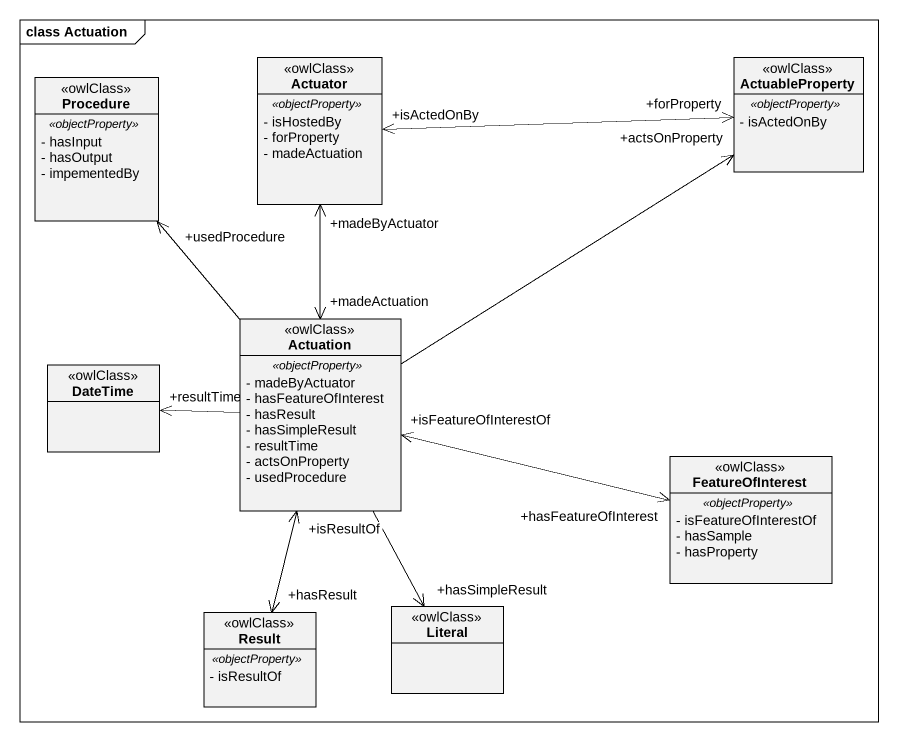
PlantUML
@startuml
mainframe class Actuation
hide circle
hide empty members
skinparam classAttributeIconSize 0
class Procedure <<owlClass>> {
  .. <<objectProperty>> ..
  - hasInput
  - hasOutput
  - impementedBy
}
class Actuator <<owlClass>> {
  .. <<objectProperty>> ..
  - isHostedBy
  - forProperty
  - madeActuation
}
class ActuableProperty <<owlClass>> {
  .. <<objectProperty>> ..
  - isActedOnBy
}
class DateTime <<owlClass>>
class Actuation <<owlClass>> {
  .. <<objectProperty>> ..
  - madeByActuator
  - hasFeatureOfInterest
  - hasResult
  - hasSimpleResult
  - resultTime
  - actsOnProperty
  - usedProcedure
}
class FeatureOfInterest <<owlClass>> {
  .. <<objectProperty>> ..
  - isFeatureOfInterestOf
  - hasSample
  - hasProperty
}
class Result <<owlClass>> {
  .. <<objectProperty>> ..
  - isResultOf
}
class Literal <<owlClass>>
Actuator "+isActedOnBy" <-right-> "+forProperty" ActuableProperty
Actuation -up-> "+usedProcedure" Procedure
Actuation "+madeActuation" <-up-> "+madeByActuator" Actuator
Actuation -up-> "+actsOnProperty" ActuableProperty
Actuation -left-> "+resultTime" DateTime
Actuation "+isFeatureOfInterestOf" <-right-> "+hasFeatureOfInterest" FeatureOfInterest
Actuation "+isResultOf" <--> "+hasResult" Result
Actuation --> "+hasSimpleResult" Literal
@enduml
